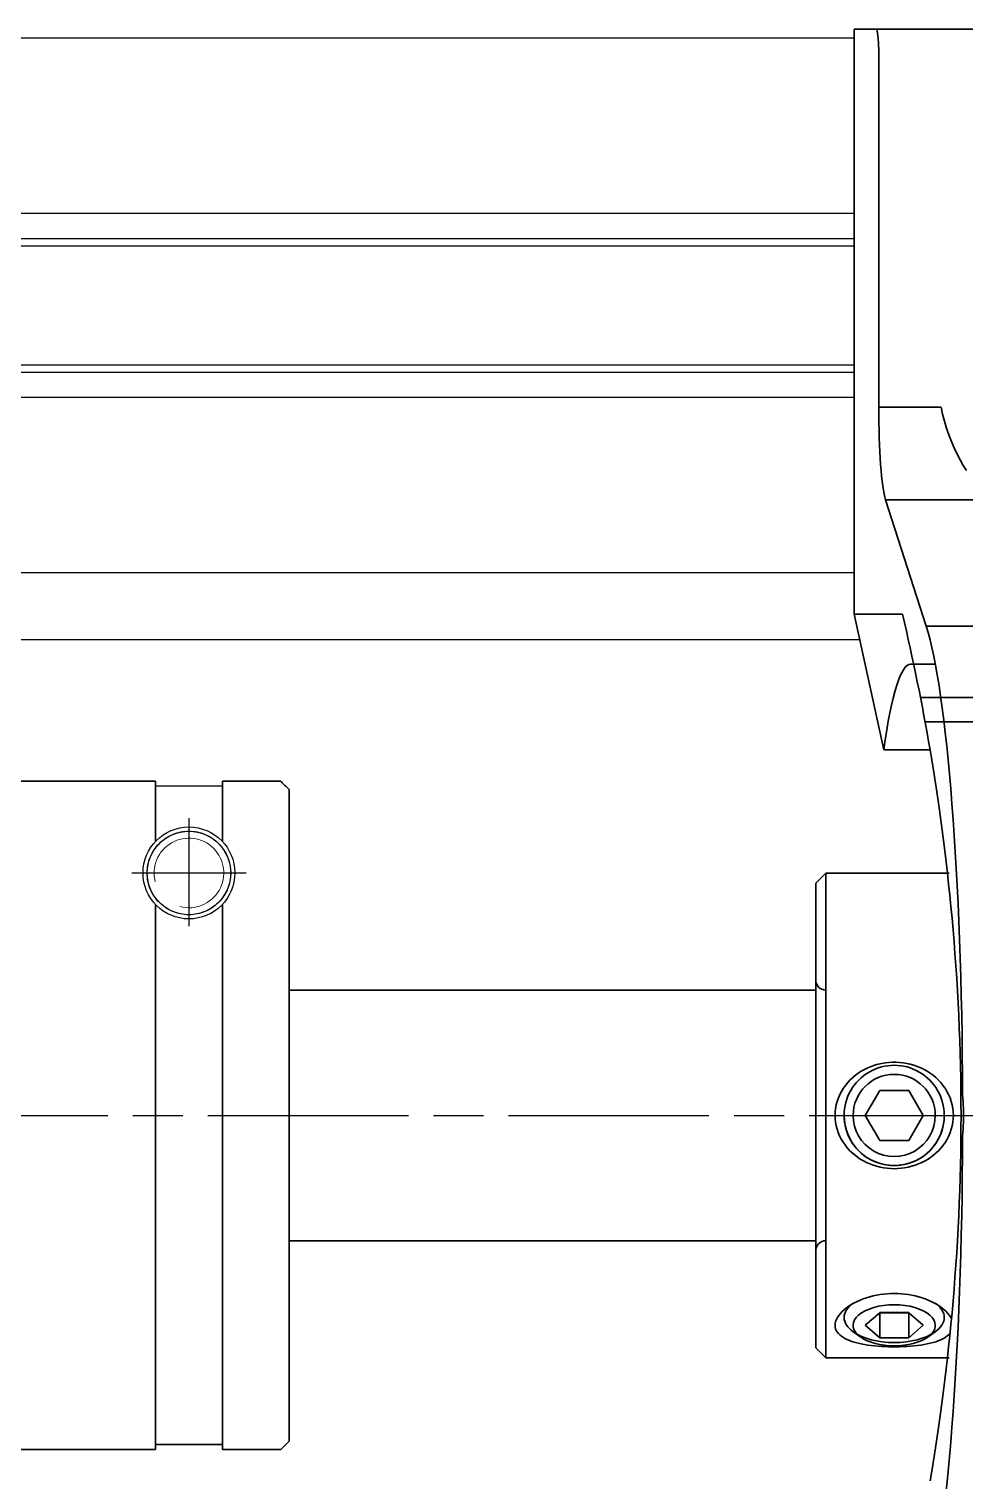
# Model space of a CAD drawing. Header units: millimetres. Extents: x -29 to 3384, y -388 to 1226.
# Drawn here: x 492.4 to 548.5, y 850 to 936.8 of the extents above; entities that cross this region are included whole.
import ezdxf

# ---------------------------------------------------------------- set-up
doc = ezdxf.new("R2010")
doc.units = ezdxf.units.MM
doc.linetypes.add('AM_ISO08W050', pattern=[18, 12, -1.5, 3, -1.5])
doc.linetypes.add('phl_thick', pattern=[0])
for name, color, linetype, lineweight in [('AM_7', 4, 'AM_ISO08W050', 25), ('Cienkie', 51, 'Continuous', 13), ('Kontury', 7, 'Continuous', 35)]:
    doc.layers.add(name, color=color, linetype=linetype, lineweight=lineweight)
doc.layers.add('osie', color=130, linetype='Continuous')
doc.layers.add('projection', color=7, linetype='Continuous')

msp = doc.modelspace()

# ---------------------------------------------------------------- linework, layer by layer
at = {"color": 7, "linetype": 'Continuous'}
msp.add_line((504.00903, 891.53593), (500.00903, 891.53593), dxfattribs=at)
for radius in [2.75, 2.5]:
    msp.add_circle((502.00903, 886.35218), radius, dxfattribs=at)
for points, start_tangent, end_tangent in [([(502.00903, 883.85218, 4.00027), (501.52131, 883.90022, 4.00027), (501.05232, 884.04248, 4.00027), (500.62011, 884.27351, 4.00027), (500.24126, 884.58441, 4.00027), (499.93036, 884.96325, 4.00027), (499.69933, 885.39547, 4.00027), (499.55707, 885.86445, 4.00027), (499.50903, 886.35218, 4.00027), (499.55707, 886.83991, 4.00027), (499.69933, 887.30889, 4.00027), (499.93036, 887.74111, 4.00027), (500.24126, 888.11995, 4.00027), (500.62011, 888.43085, 4.00027), (501.05232, 888.66188, 4.00027), (501.52131, 888.80414, 4.00027), (502.00903, 888.85218, 4.00027)], (-0.99999828, 0.0018568), (0.99999828, 0.0018568)), ([(502.00903, 888.85218, 4.00027), (502.49676, 888.80414, 4.00027), (502.96574, 888.66188, 4.00027), (503.39796, 888.43085, 4.00027), (503.7768, 888.11995, 4.00027), (504.08771, 887.74111, 4.00027), (504.31873, 887.30889, 4.00027), (504.46099, 886.83991, 4.00027), (504.50903, 886.35218, 4.00027), (504.46099, 885.86445, 4.00027), (504.31873, 885.39547, 4.00027), (504.08771, 884.96325, 4.00027), (503.7768, 884.58441, 4.00027), (503.39796, 884.27351, 4.00027), (502.96574, 884.04248, 4.00027), (502.49676, 883.90022, 4.00027), (502.00903, 883.85218, 4.00027)], (0.99999828, -0.0018568), (-0.99999828, -0.0018568))]:
    msp.add_spline(points, degree=3, dxfattribs=dict(at, start_tangent=start_tangent, end_tangent=end_tangent))
at = {"layer": 'AM_7'}
msp.add_line((269.14712, 871.8606), (747.31443, 871.82154), dxfattribs=at)
at = {"layer": 'Cienkie', "color": 2, "linetype": 'Continuous'}
msp.add_arc((502.00903, 886.35218), 2.08333, 255, 195, dxfattribs=at)
at = {"layer": 'Kontury'}
for p, q in [((543.16294, 936.84397), (541.83755, 936.84397)), ((541.83755, 901.84397), (541.83755, 936.84397)), ((572.51216, 936.84397), (543.16294, 936.84397)), ((543.3102, 914.21417), (543.3102, 935.39397)), ((547.0457, 914.21417), (543.3102, 914.21417)), ((547.13619, 913.79854), (547.0457, 914.21417)), ((547.24381, 913.38233), (547.13619, 913.79854)), ((547.36798, 912.96935), (547.24381, 913.38233)), ((547.50778, 912.56321), (547.36798, 912.96935)), ((547.66147, 912.16708), (547.50778, 912.56321)), ((547.82722, 911.78403), (547.66147, 912.16708)), ((548.00296, 911.41653), (547.82722, 911.78403)), ((548.18608, 911.06678), (548.00296, 911.41653)), ((548.37386, 910.73696), (548.18608, 911.06678)), ((548.56332, 910.42891), (548.37386, 910.73696)), ((546.15717, 901.12308), (543.72213, 908.68261)), ((549.94429, 908.68261), (543.72213, 908.68261)), ((541.83755, 901.84397), (543.61148, 893.71397)), ((544.72865, 901.84397), (541.83755, 901.84397)), ((569.51793, 901.12308), (546.15717, 901.12308)), ((545.21958, 898.84397), (546.70354, 898.84397)), ((569.86404, 896.84397), (545.81106, 896.84397)), ((569.58843, 895.39397), (546.08667, 895.39397)), ((546.38474, 893.71397), (543.61148, 893.71397)), ((546.46481, 893.23948), (546.38474, 893.71395)), ((546.54559, 892.74961), (546.46481, 893.23948)), ((546.62671, 892.24547), (546.54559, 892.74961)), ((546.70782, 891.72833), (546.62671, 892.24547)), ((493.50903, 891.85218), (495.10903, 891.85218)), ((500.00903, 888.23964), (500.00903, 891.53593)), ((504.00903, 888.23964), (504.00903, 891.53593)), ((546.78856, 891.19952), (546.70782, 891.72833)), ((546.8688, 890.65891), (546.78856, 891.19952)), ((546.94944, 890.09904), (546.8688, 890.65891)), ((547.03035, 889.5192), (546.94944, 890.09904)), ((547.11117, 888.91998), (547.03035, 889.5192)), ((547.19153, 888.30206), (547.11117, 888.91998)), ((547.27109, 887.66621), (547.19153, 888.30206)), ((547.34949, 887.01325), (547.27109, 887.66621)), ((547.42636, 886.34397), (547.34949, 887.01325)), ((540.13755, 886.34397), (539.53755, 885.74397)), ((540.13755, 871.84397), (540.13755, 886.34397)), ((547.53277, 886.34397), (540.13755, 886.34397)), ((547.49807, 885.69016), (547.42636, 886.34397)), ((539.53755, 871.84397), (539.53755, 885.74397)), ((547.56778, 885.02312), (547.49807, 885.69016)), ((500.00903, 852.15218), (500.00903, 884.46472)), ((504.00903, 852.15218), (504.00903, 884.46472)), ((547.63521, 884.34371), (547.56778, 885.02312)), ((547.70009, 883.65282), (547.63521, 884.34371)), ((547.76215, 882.9514), (547.70009, 883.65282)), ((547.82116, 882.24043), (547.76215, 882.9514)), ((547.87689, 881.52072), (547.82116, 882.24043)), ((547.92915, 880.79308), (547.87689, 881.52072)), ((547.97775, 880.05858), (547.92915, 880.79308)), ((548.0225, 879.31827), (547.97775, 880.05858)), ((508.00903, 879.34397), (539.53755, 879.34397)), ((540.13755, 871.84397), (540.13755, 879.34397)), ((540.13755, 879.34397), (540.13755, 871.84397)), ((548.06326, 878.57323), (548.0225, 879.31827)), ((548.0999, 877.82459), (548.06326, 878.57323)), ((548.13232, 877.0735), (548.0999, 877.82459)), ((548.16043, 876.32105), (548.13232, 877.0735)), ((548.18418, 875.56842), (548.16043, 876.32105)), ((542.85419, 874.77574), (543.06312, 874.84905)), ((543.06312, 874.84905), (543.27586, 874.91002)), ((543.27586, 874.91002), (543.49083, 874.9585)), ((543.49083, 874.9585), (543.70646, 874.99437)), ((543.70646, 874.99437), (543.92112, 875.01781)), ((543.92112, 875.01781), (544.13309, 875.02929)), ((544.13309, 875.02929), (544.342, 875.02929)), ((544.342, 875.02929), (544.55398, 875.01781)), ((544.55398, 875.01781), (544.76863, 874.99437)), ((544.76863, 874.99437), (544.98427, 874.9585)), ((544.98427, 874.9585), (545.19924, 874.91002)), ((545.19924, 874.91002), (545.41198, 874.84905)), ((545.41198, 874.84905), (545.62091, 874.77574)), ((548.20355, 874.81677), (548.18418, 875.56842)), ((548.21853, 874.06729), (548.20355, 874.81677)), ((541.45545, 873.81092), (541.60108, 873.9669)), ((541.60108, 873.9669), (541.75392, 874.11125)), ((541.75392, 874.11125), (541.91341, 874.24434)), ((541.91341, 874.24434), (542.08351, 874.36971)), ((542.08351, 874.36971), (542.26378, 874.48662)), ((542.26378, 874.48662), (542.45316, 874.59385)), ((542.45316, 874.59385), (542.65042, 874.69045)), ((542.65042, 874.69045), (542.85419, 874.77574)), ((545.62091, 874.77574), (545.82468, 874.69045)), ((545.82468, 874.69045), (546.02194, 874.59385)), ((546.02194, 874.59385), (546.21132, 874.48662)), ((546.21132, 874.48662), (546.39159, 874.36971)), ((546.39159, 874.36971), (546.56169, 874.24434)), ((546.56169, 874.24434), (546.72117, 874.11125)), ((546.72117, 874.11125), (546.87401, 873.9669)), ((546.87401, 873.9669), (547.01965, 873.81092)), ((548.22915, 873.32119), (548.21853, 874.06729)), ((540.89312, 872.88789), (540.97911, 873.08787)), ((540.97911, 873.08787), (541.07946, 873.28131)), ((541.07946, 873.28131), (541.19315, 873.46709)), ((541.19315, 873.46709), (541.31892, 873.64402)), ((541.31892, 873.64402), (541.45545, 873.81092)), ((542.5055, 871.84397), (543.37152, 873.34397)), ((543.37152, 873.34397), (543.37152, 873.34397)), ((543.37152, 873.34397), (545.10357, 873.34397)), ((545.10357, 873.34397), (545.10357, 873.34397)), ((545.10357, 873.34397), (545.9696, 871.84397)), ((547.01965, 873.81092), (547.15618, 873.64402)), ((547.15618, 873.64402), (547.28195, 873.46709)), ((547.28195, 873.46709), (547.39564, 873.28131)), ((547.39564, 873.28131), (547.49599, 873.08787)), ((547.49599, 873.08787), (547.58197, 872.88789)), ((548.23546, 872.57968), (548.22915, 873.32119)), ((548.33503, 873.07693), (548.35097, 872.87003)), ((540.70404, 872.05304), (540.72745, 872.26372)), ((540.72745, 872.26372), (540.76676, 872.47423)), ((540.76676, 872.47423), (540.82214, 872.68283)), ((540.82214, 872.68283), (540.89312, 872.88789)), ((547.58197, 872.88789), (547.65296, 872.68283)), ((547.65296, 872.68283), (547.70833, 872.47423)), ((547.70833, 872.47423), (547.74765, 872.26372)), ((547.74765, 872.26372), (547.77105, 872.05304)), ((548.23755, 871.84397), (548.23546, 872.57968)), ((548.35097, 872.87003), (548.36436, 872.66361)), ((548.36436, 872.66361), (548.37455, 872.45769)), ((548.37455, 872.45769), (548.38179, 872.25239)), ((548.38179, 872.25239), (548.3861, 872.04779)), ((539.53755, 857.94397), (539.53755, 871.84397)), ((540.13755, 871.84397), (540.13755, 864.34397)), ((540.13755, 871.84397), (540.13755, 857.34397)), ((540.13755, 857.34397), (540.13755, 871.84397)), ((540.13755, 871.84397), (540.13755, 864.34397)), ((540.6963, 871.84397), (540.70404, 872.05304)), ((540.70374, 871.6391), (540.6963, 871.84397)), ((540.72621, 871.43265), (540.70374, 871.6391)), ((540.76395, 871.2263), (540.72621, 871.43265)), ((542.5055, 871.84397), (542.5055, 871.84397)), ((543.37152, 870.34397), (542.5055, 871.84397)), ((545.9696, 871.84397), (545.10357, 870.34397)), ((545.9696, 871.84397), (545.9696, 871.84397)), ((547.74889, 871.43265), (547.71114, 871.2263)), ((547.77136, 871.6391), (547.74889, 871.43265)), ((547.77105, 872.05304), (547.7788, 871.84397)), ((547.7788, 871.84397), (547.77136, 871.6391)), ((548.23546, 871.10826), (548.23755, 871.84397)), ((548.38179, 871.43555), (548.37455, 871.23025)), ((548.3861, 871.64016), (548.38179, 871.43555)), ((548.3861, 872.04779), (548.38755, 871.84397)), ((548.38755, 871.84397), (548.3861, 871.64016)), ((540.81712, 871.0217), (540.76395, 871.2263)), ((540.88534, 870.82036), (540.81712, 871.0217)), ((540.96802, 870.62375), (540.88534, 870.82036)), ((541.06457, 870.43328), (540.96802, 870.62375)), ((547.50708, 870.62375), (547.41052, 870.43328)), ((547.58976, 870.82036), (547.50708, 870.62375)), ((547.65797, 871.0217), (547.58976, 870.82036)), ((547.71114, 871.2263), (547.65797, 871.0217)), ((548.22915, 870.36675), (548.23546, 871.10826)), ((548.35097, 870.81791), (548.33477, 870.61104)), ((548.36418, 871.02435), (548.35097, 870.81791)), ((548.37455, 871.23025), (548.36418, 871.02435)), ((541.17411, 870.25001), (541.06457, 870.43328)), ((541.29545, 870.07506), (541.17411, 870.25001)), ((541.42736, 869.90956), (541.29545, 870.07506)), ((541.56836, 869.75439), (541.42736, 869.90956)), ((541.71669, 869.61024), (541.56836, 869.75439)), ((541.87097, 869.47743), (541.71669, 869.61024)), ((543.37152, 870.34397), (543.37152, 870.34397)), ((545.10357, 870.34397), (543.37152, 870.34397)), ((545.10357, 870.34397), (545.10357, 870.34397)), ((546.75841, 869.61024), (546.60412, 869.47743)), ((546.90674, 869.75439), (546.75841, 869.61024)), ((547.04774, 869.90956), (546.90674, 869.75439)), ((547.17965, 870.07506), (547.04774, 869.90956)), ((547.30098, 870.25001), (547.17965, 870.07506)), ((547.41052, 870.43328), (547.30098, 870.25001)), ((548.20355, 868.87118), (548.21853, 869.62065)), ((548.21853, 869.62065), (548.22915, 870.36675)), ((542.03481, 869.35254), (541.87097, 869.47743)), ((542.20869, 869.23543), (542.03481, 869.35254)), ((542.39163, 869.12729), (542.20869, 869.23543)), ((542.58255, 869.0291), (542.39163, 869.12729)), ((542.78017, 868.94156), (542.58255, 869.0291)), ((542.9832, 868.8653), (542.78017, 868.94156)), ((543.1904, 868.80082), (542.9832, 868.8653)), ((543.40037, 868.74828), (543.1904, 868.80082)), ((543.61161, 868.7078), (543.40037, 868.74828)), ((543.82261, 868.6794), (543.61161, 868.7078)), ((544.86349, 868.7078), (544.65249, 868.6794)), ((545.07473, 868.74828), (544.86349, 868.7078)), ((545.28469, 868.80082), (545.07473, 868.74828)), ((545.4919, 868.8653), (545.28469, 868.80082)), ((545.69493, 868.94156), (545.4919, 868.8653)), ((545.89255, 869.0291), (545.69493, 868.94156)), ((546.08346, 869.12729), (545.89255, 869.0291)), ((546.2664, 869.23543), (546.08346, 869.12729)), ((546.44028, 869.35254), (546.2664, 869.23543)), ((546.60412, 869.47743), (546.44028, 869.35254)), ((548.18418, 868.11953), (548.20355, 868.87118)), ((544.03179, 868.6627), (543.82261, 868.6794)), ((544.23755, 868.65724), (544.03179, 868.6627)), ((544.44331, 868.6627), (544.23755, 868.65724)), ((544.65249, 868.6794), (544.44331, 868.6627)), ((548.16043, 867.36689), (548.18418, 868.11953)), ((548.13232, 866.61445), (548.16043, 867.36689)), ((548.0999, 865.86335), (548.13232, 866.61445)), ((548.06326, 865.11472), (548.0999, 865.86335)), ((547.97775, 863.62936), (548.0225, 864.36968)), ((548.0225, 864.36968), (548.06326, 865.11472)), ((508.00903, 864.34397), (539.53755, 864.34397)), ((547.92915, 862.89486), (547.97775, 863.62936)), ((547.87689, 862.16722), (547.92915, 862.89486)), ((547.82116, 861.44751), (547.87689, 862.16722)), ((542.57037, 860.929), (542.37845, 860.86245)), ((542.76917, 860.98889), (542.57037, 860.929)), ((542.97355, 861.04148), (542.76917, 860.98889)), ((543.18222, 861.08626), (542.97355, 861.04148)), ((543.39376, 861.12296), (543.18222, 861.08626)), ((543.60664, 861.15137), (543.39376, 861.12296)), ((543.81931, 861.17135), (543.60664, 861.15137)), ((544.03016, 861.18313), (543.81931, 861.17135)), ((544.23755, 861.18699), (544.03016, 861.18313)), ((544.44494, 861.18313), (544.23755, 861.18699)), ((544.65579, 861.17135), (544.44494, 861.18313)), ((544.86846, 861.15137), (544.65579, 861.17135)), ((545.08134, 861.12296), (544.86846, 861.15137)), ((545.29288, 861.08626), (545.08134, 861.12296)), ((545.50155, 861.04148), (545.29288, 861.08626)), ((545.70593, 860.98889), (545.50155, 861.04148)), ((545.90473, 860.929), (545.70593, 860.98889)), ((546.09665, 860.86245), (545.90473, 860.929)), ((547.76215, 860.73654), (547.82116, 861.44751)), ((541.13139, 860.11924), (541.01791, 860.00036)), ((541.25939, 860.23495), (541.13139, 860.11924)), ((541.40036, 860.3463), (541.25939, 860.23495)), ((541.55249, 860.45215), (541.40036, 860.3463)), ((541.78806, 860.62136), (541.45592, 860.3865)), ((541.70129, 860.54438), (541.55249, 860.45215)), ((541.85611, 860.63047), (541.70129, 860.54438)), ((542.02027, 860.71226), (541.85611, 860.63047)), ((542.19472, 860.78991), (542.02027, 860.71226)), ((542.37845, 860.86245), (542.19472, 860.78991)), ((543.37152, 860.0366), (542.5055, 859.2866)), ((543.37152, 860.05215), (543.37152, 858.5366)), ((545.10357, 860.05215), (543.37152, 860.05215)), ((545.10357, 860.0366), (543.37152, 860.0366)), ((545.10357, 860.05215), (545.10357, 858.5366)), ((545.9696, 859.2866), (545.10357, 860.0366)), ((546.28037, 860.78991), (546.09665, 860.86245)), ((546.45482, 860.71226), (546.28037, 860.78991)), ((546.61898, 860.63047), (546.45482, 860.71226)), ((546.77381, 860.54438), (546.61898, 860.63047)), ((546.9226, 860.45215), (546.77381, 860.54438)), ((547.07474, 860.3463), (546.9226, 860.45215)), ((547.21571, 860.23495), (547.07474, 860.3463)), ((547.34371, 860.11924), (547.21571, 860.23495)), ((547.45719, 860.00036), (547.34371, 860.11924)), ((547.63521, 859.34423), (547.70009, 860.03512)), ((547.70009, 860.03512), (547.76215, 860.73654)), ((540.70512, 859.39971), (540.6963, 859.2866)), ((540.6963, 859.2866), (540.70404, 859.18339)), ((540.70404, 859.18339), (540.72745, 859.08201)), ((540.7318, 859.51667), (540.70512, 859.39971)), ((540.77665, 859.63639), (540.7318, 859.51667)), ((540.83972, 859.75774), (540.77665, 859.63639)), ((540.92039, 859.87948), (540.83972, 859.75774)), ((541.01791, 860.00036), (540.92039, 859.87948)), ((542.5055, 859.2866), (543.37152, 858.5366)), ((545.10357, 858.5366), (545.9696, 859.2866)), ((547.55471, 859.87948), (547.45719, 860.00036)), ((547.63538, 859.75774), (547.55471, 859.87948)), ((547.56778, 858.66482), (547.63521, 859.34423)), ((547.66813, 859.69473), (547.63538, 859.75774)), ((540.72745, 859.08201), (540.76676, 858.98334)), ((540.76676, 858.98334), (540.82214, 858.88822)), ((540.82214, 858.88822), (540.89312, 858.79725)), ((540.89312, 858.79725), (540.97911, 858.71095)), ((540.97911, 858.71095), (541.07946, 858.62979)), ((541.07946, 858.62979), (541.19315, 858.55398)), ((541.19315, 858.55398), (541.31892, 858.48372)), ((541.31892, 858.48372), (541.45545, 858.4192)), ((541.45545, 858.4192), (541.60108, 858.36046)), ((541.60108, 858.36046), (541.75392, 858.30743)), ((541.75392, 858.30743), (541.91341, 858.25968)), ((541.78806, 858.88931), (542.22999, 858.57682)), ((543.37152, 858.5366), (545.10357, 858.5366)), ((546.24511, 858.57682), (546.68704, 858.88931)), ((546.56169, 858.25968), (546.72117, 858.30743)), ((546.72117, 858.30743), (546.87401, 858.36046)), ((546.87401, 858.36046), (547.01965, 858.4192)), ((547.01965, 858.4192), (547.15618, 858.48372)), ((547.15618, 858.48372), (547.28195, 858.55398)), ((547.28195, 858.55398), (547.39564, 858.62979)), ((547.39564, 858.62979), (547.49599, 858.71095)), ((547.49599, 858.71095), (547.58197, 858.79725)), ((547.49807, 857.99778), (547.56778, 858.66482)), ((539.53755, 857.94397), (540.13755, 857.34397)), ((541.91341, 858.25968), (542.08351, 858.21571)), ((542.08351, 858.21571), (542.26378, 858.17559)), ((542.26378, 858.17559), (542.45316, 858.13955)), ((542.45316, 858.13955), (542.65042, 858.1077)), ((542.65042, 858.1077), (542.85419, 858.08008)), ((542.85419, 858.08008), (543.06312, 858.0567)), ((543.06312, 858.0567), (543.27586, 858.03752)), ((543.27586, 858.03752), (543.49083, 858.02244)), ((543.49083, 858.02244), (543.70646, 858.01137)), ((543.70646, 858.01137), (543.92112, 858.00419)), ((543.92112, 858.00419), (544.13309, 858.00068)), ((544.13309, 858.00068), (544.342, 858.00068)), ((544.342, 858.00068), (544.55398, 858.00419)), ((544.55398, 858.00419), (544.76863, 858.01137)), ((544.76863, 858.01137), (544.98427, 858.02244)), ((544.98427, 858.02244), (545.19924, 858.03752)), ((545.19924, 858.03752), (545.41198, 858.0567)), ((545.41198, 858.0567), (545.62091, 858.08008)), ((545.62091, 858.08008), (545.82468, 858.1077)), ((545.82468, 858.1077), (546.02194, 858.13955)), ((546.02194, 858.13955), (546.21132, 858.17559)), ((546.21132, 858.17559), (546.39159, 858.21571)), ((546.39159, 858.21571), (546.56169, 858.25968)), ((547.42636, 857.34397), (547.49807, 857.99778)), ((540.13755, 857.34397), (547.53277, 857.34397)), ((547.27109, 856.02173), (547.34949, 856.6747)), ((547.34949, 856.6747), (547.42636, 857.34397)), ((547.19153, 855.38589), (547.27109, 856.02173)), ((547.11117, 854.76796), (547.19153, 855.38589)), ((546.94944, 853.5889), (547.03035, 854.16875)), ((547.03035, 854.16875), (547.11117, 854.76796)), ((546.8688, 853.02904), (546.94944, 853.5889)), ((546.70782, 851.95961), (546.78856, 852.48842)), ((546.78856, 852.48842), (546.8688, 853.02904)), ((493.50903, 851.85218), (495.10903, 851.85218)), ((546.54559, 850.93833), (546.62671, 851.44247)), ((546.62671, 851.44247), (546.70782, 851.95961)), ((546.46481, 850.44847), (546.54559, 850.93833)), ((546.38474, 849.97399), (546.46481, 850.44847))]:
    msp.add_line(p, q, dxfattribs=at)
at = {"layer": 'Kontury', "color": 7, "linetype": 'Continuous'}
for p, q in [((493.50903, 891.85218), (491.35903, 891.85218)), ((500.00903, 891.83617), (495.10903, 891.83617)), ((500.00903, 891.53593), (500.00903, 891.83617)), ((507.50903, 891.83617), (504.00903, 891.83617)), ((504.00903, 891.53593), (504.00903, 891.83617)), ((508.00903, 852.35218), (508.00903, 891.33576)), ((508.00903, 852.35218), (507.50903, 851.85218)), ((493.50903, 851.85218), (491.35903, 851.85218)), ((500.00903, 851.85218), (495.10903, 851.85218)), ((504.00903, 852.15218), (500.00903, 852.15218)), ((500.00903, 852.15218), (500.00903, 851.85218)), ((504.00903, 852.15218), (504.00903, 851.85218)), ((507.50903, 851.85218), (504.00903, 851.85218))]:
    msp.add_line(p, q, dxfattribs=at)
at = {"layer": 'Kontury'}
for centre, radius, start, end in [((540.13755, 879.94397), 0.6, 179.9999427, 269.999924), ((544.23755, 871.84397), 3, 359.9999802, 180), ((544.23755, 871.84397), 3, 359.9999802, 180), ((544.23755, 871.84397), 2.45875, 0.0000198, 180), ((544.23755, 871.84397), 2.45875, 0.0000198, 180), ((544.23755, 871.84397), 3, 180, 0.0000198), ((544.23755, 871.84397), 3, 180, 359.9999802), ((544.23755, 871.84397), 2.45875, 180, 0.0000198), ((544.23755, 871.84397), 2.45875, 180, 0.0000198), ((540.13755, 863.74397), 0.6, 90.000076, 180.0000573)]:
    msp.add_arc(centre, radius, start, end, dxfattribs=at)
for centre, major_axis, ratio, start_param, end_param in [((543.16294, 935.39397), (0, 1.45), 0.1015625, -1.57079633, 0), ((543.89927, 914.21417), (0, -5.8), 0.1015625, -1.57079633, -0.30543262), ((418.23755, 871.84397), (0, -130), 1, 1.7398309, 1.80366451), ((545.21958, 871.84397), (0, 30.7), 0.1015625, -1.53062391, -0.30543262), ((545.21958, 871.84397), (0, -27), 0.1015625, 3.14159265, 3.76823698), ((545.21958, 871.84397), (0, 30.7), 0.1015625, -2.83616003, -1.61096874), ((544.23755, 859.75534), (3, 0), 0.5, 2.52609656, 3.14159265), ((544.23755, 859.2866), (-2.45875, 0), 0.5, 3.14159265, 6.28318531), ((544.23755, 859.75534), (3, 0), 0.5, 0, 0.6154961), ((544.23755, 859.75534), (3, 0), 0.5, 3.14159265, 3.75708875), ((544.23755, 859.2866), (-2.45875, 0), 0.5, 0, 0.6154961), ((544.23755, 859.2866), (-2.45875, 0), 0.5, 2.52609656, 3.14159265), ((544.23755, 859.75534), (3, 0), 0.5, -0.6154961, 0), ((544.23755, 859.75534), (3, 0), 0.5, -2.52609656, -0.6154961), ((544.23755, 859.2866), (-2.45875, 0), 0.5, 0.6154961, 2.52609656)]:
    msp.add_ellipse(centre, major_axis=major_axis, ratio=ratio, start_param=start_param, end_param=end_param, dxfattribs=at)
at = {"layer": 'Kontury', "color": 7, "linetype": 'Continuous', "start_tangent": (0.70682366, -0.70738979), "end_tangent": (0.70680893, -0.7074045)}
msp.add_spline([(507.50903, 891.83617), (507.67608, 891.66899), (507.84275, 891.50218), (508.00903, 891.33576)], degree=3, dxfattribs=at)
at = {"layer": 'osie'}
for p, q in [((502.00903, 889.6315), (502.00903, 883.17339)), ((498.58479, 886.35218), (505.43506, 886.35218))]:
    msp.add_line(p, q, dxfattribs=at)
at = {"layer": 'projection', "color": 7, "linetype": 'phl_thick'}
for p, q in [((436.70829, 936.32025), (541.83755, 936.32025)), ((436.70829, 925.82025), (541.83755, 925.82025)), ((436.70829, 924.32025), (541.83755, 924.32025)), ((436.70829, 923.87786), (541.83755, 923.87786)), ((436.70829, 916.76264), (541.83755, 916.76264)), ((436.70829, 916.32025), (541.83755, 916.32025)), ((436.70829, 914.82025), (541.83755, 914.82025)), ((436.70829, 904.32025), (541.83755, 904.32025)), ((436.70829, 900.32025), (542.17002, 900.32025))]:
    msp.add_line(p, q, dxfattribs=at)

doc.saveas('drawing.dxf')
